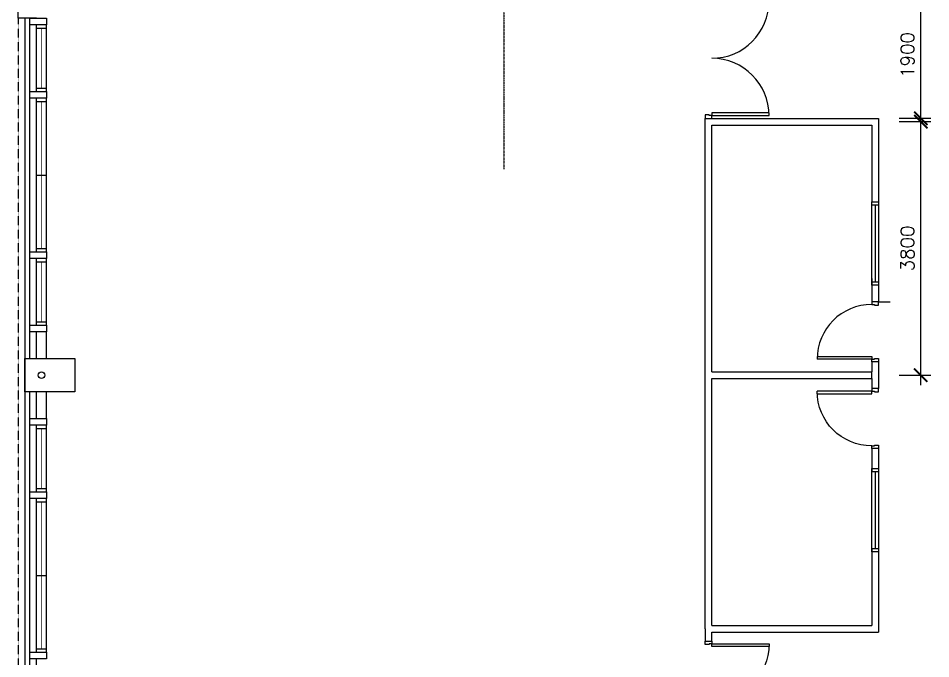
# Model space of a CAD drawing. Header units: feet. Extents: x 1407108 to 2957709, y -1501070 to -681589.
# Drawn here: x 1625110 to 1638795, y -800674 to -791074 of the extents above; entities that cross this region are included whole.
import ezdxf

# ---------------------------------------------------------------- set-up
doc = ezdxf.new("R2010")
doc.units = ezdxf.units.FT
doc.header["$LTSCALE"] = 13
doc.header["$MEASUREMENT"] = 0
doc.linetypes.add('DASHDOT', pattern=[1, 0.5, -0.25, 0, -0.25])
doc.linetypes.add('HIDDEN', pattern=[0.375, 0.25, -0.125])
doc.layers.get('0').update_dxf_attribs({"linetype": 'CONTINUOUS'})
for name, color, linetype in [('AR', 7, 'CONTINUOUS'), ('COL', 3, 'CONTINUOUS'), ('DIM', 7, 'CONTINUOUS'), ('DR', 7, 'CONTINUOUS'), ('LINE', 7, 'CONTINUOUS'), ('partition', 7, 'CONTINUOUS'), ('RWDP', 145, 'CONTINUOUS'), ('stair', 7, 'CONTINUOUS'), ('WALL', 2, 'CONTINUOUS'), ('WIN', 5, 'CONTINUOUS')]:
    doc.layers.add(name, color=color, linetype=linetype)
doc.styles.add('ROMANS', font='romans')
doc.styles.get("Standard").update_dxf_attribs({"font": 'ROMANS.SHX'})
doc.dimstyles.new('STANDARD$0', dxfattribs={"dimscale": 0, "dimtxt": 8, "dimasz": 6, "dimexe": 1, "dimexo": 1, "dimgap": 3, "dimtad": 1, "dimdec": 0, "dimlfac": -1, "dimrnd": 1, "dimzin": 0, "dimdsep": 46, "dimtxsty": 'Standard', "dimcen": 0, "dimclrd": 5, "dimclre": 250, "dimadec": 0, "dimazin": 0, "dimtfac": 1, "dimtdec": 4, "dimtofl": 0, "dimtmove": 0, "dimatfit": 3, "dimfxl": 1, "dimtolj": 1, "dimtzin": 0, "dimarcsym": 0})

# ---------------------------------------------------------------- blocks, each defined once
blk = doc.blocks.new('D1800-A')
at = {"layer": 'DR'}
for p, q in [((0, 0), (100, 0)), ((0, -50), (0, 0)), ((100, 0), (100, -40)), ((60, -50), (0, -50)), ((100, -40), (60, -40)), ((60, -40), (60, -50)), ((100, -40), (960, -40)), ((100, -80), (100, -40)), ((959, -80), (100, -80)), ((60, -1750), (0, -1750)), ((0, -1750), (0, -1800)), ((60, -1760), (60, -1750)), ((100, -1760), (60, -1760)), ((959, -1720), (100, -1720)), ((100, -1720), (100, -1760)), ((100, -1760), (960, -1760)), ((100, -1800), (100, -1760)), ((0, -1800), (100, -1800))]:
    blk.add_line(p, q, dxfattribs=at)
for centre, start, end in [((100, -40), 270.0001, 0), ((100, -1760), 0, 90)]:
    blk.add_arc(centre, 860, start, end, dxfattribs=at)
blk = doc.blocks.new('_ARCHTICK')
at = {"color": 0, "linetype": 'ByBlock', "const_width": 0.15}
blk.add_lwpolyline([(-0.5, -0.5), (0.5, 0.5)], dxfattribs=at)
blk = doc.blocks.new('*D471')
at = {"layer": 'DIM', "color": 7, "linetype": 'Continuous', "lineweight": -2, "transparency": 16777216}
for p, q in [((1638645, -792724), (1638645, -790524)), ((1638321, -790674), (1638795, -790674)), ((1638321, -792574), (1638795, -792574))]:
    blk.add_line(p, q, dxfattribs=at)
at = {"layer": 'DIM', "color": 7, "linetype": 'Continuous', "lineweight": -2, "transparency": 16777216, "xscale": 200, "yscale": 200, "zscale": 200}
for p, rotation in [((1638645, -790674), 90), ((1638645, -792574), 270)]:
    blk.add_blockref('_ARCHTICK', p, dxfattribs=dict(at, rotation=rotation))
at = {"layer": 'DIM', "color": 7, "linetype": 'Continuous', "transparency": 16777216, "insert": (1638445, -791624), "char_height": 200, "attachment_point": 5, "rotation": 90, "style": 'ROMANS'}
blk.add_mtext('\\A1;1900', dxfattribs=at)
blk = doc.blocks.new('d900-1b1')
at = {"layer": 'DR'}
for p, q in [((40, 100), (40, 920)), ((80, 919), (80, 100)), ((0, 0), (0, 100)), ((0, 100), (40, 100)), ((50, 0), (0, 0)), ((80, 100), (40, 100)), ((40, 100), (40, 60)), ((40, 60), (50, 60)), ((50, 60), (50, 0)), ((860, 60), (850, 60)), ((850, 60), (850, 0)), ((850, 0), (900, 0)), ((860, 100), (860, 60)), ((900, 100), (860, 100)), ((900, 0), (900, 100))]:
    blk.add_line(p, q, dxfattribs=at)
blk.add_arc((40, 100), 820, 0, 90, dxfattribs=at)
blk = doc.blocks.new('*D462')
at = {"layer": 'DIM', "color": 7, "linetype": 'Continuous', "lineweight": -2, "transparency": 16777216}
for p, q in [((1638645, -796574), (1638645, -792474)), ((1638321, -792624), (1638795, -792624)), ((1638321, -796424), (1638795, -796424))]:
    blk.add_line(p, q, dxfattribs=at)
at = {"layer": 'DIM', "color": 7, "linetype": 'Continuous', "lineweight": -2, "transparency": 16777216, "xscale": 200, "yscale": 200, "zscale": 200}
for p, rotation in [((1638645, -792624), 90), ((1638645, -796424), 270)]:
    blk.add_blockref('_ARCHTICK', p, dxfattribs=dict(at, rotation=rotation))
at = {"layer": 'DIM', "color": 7, "linetype": 'Continuous', "transparency": 16777216, "insert": (1638445, -794524), "char_height": 200, "attachment_point": 5, "rotation": 90, "style": 'ROMANS'}
blk.add_mtext('\\A1;3800', dxfattribs=at)
blk = doc.blocks.new('FD2')
at = {"layer": 'LINE', "linetype": 'Continuous'}
for points in [[(100, 1200), (100, 1250), (0, 1250), (0, 1200)], [(100, 0), (100, 50), (0, 50), (0, 0)]]:
    blk.add_lwpolyline(points, close=True, dxfattribs=at)
at = {"layer": 'LINE', "color": 5, "linetype": 'Continuous'}
for points in [[(0, 1200), (0, 50)], [(100, 50), (100, 1200)]]:
    blk.add_lwpolyline(points, dxfattribs=at)
at = {"layer": 'LINE', "color": 1, "linetype": 'Continuous'}
blk.add_lwpolyline([(50, 50), (50, 1200)], dxfattribs=at)
blk = doc.blocks.new('FG2')
at = {"layer": 'LINE', "linetype": 'Continuous', "xscale": -1, "rotation": 180}
blk.add_blockref('FD2', (0, 0), dxfattribs=at)

msp = doc.modelspace()

# ---------------------------------------------------------------- linework, layer by layer
at = {"color": 33, "linetype": 'HIDDEN'}
msp.add_line((1625110.2, -791074.1), (1625110.2, -837750.1), dxfattribs=at)
at = {"color": 9}
for p, q in [((1625285.2, -796174.1), (1625285.2, -791074.1)), ((1625285.2, -802174.1), (1625285.2, -796674.1))]:
    msp.add_line(p, q, dxfattribs=at)
at = {"layer": 'AR', "color": 4, "linetype": 'DASHDOT'}
msp.add_line((1632391.5, -781943.4), (1632391.5, -793334.6), dxfattribs=at)
at = {"layer": 'COL'}
msp.add_lwpolyline([(1625960.2, -796174.1), (1625960.2, -796674.1), (1625210.2, -796674.1), (1625210.2, -796174.1)], close=True, dxfattribs=at)
at = {"layer": 'LINE', "color": 8, "linetype": 'Continuous'}
msp.add_line((1625210.2, -791074.1), (1625210.2, -837774.1), dxfattribs=at)
at = {"layer": 'LINE', "linetype": 'Continuous'}
msp.add_line((1638010.2, -795324.1), (1638185.8, -795324.1), dxfattribs=at)
at = {"layer": 'partition'}
for p, q in [((1635410.2, -796374.1), (1635410.2, -792574.1)), ((1635510.2, -792574.1), (1638010.2, -792574.1)), ((1635510.2, -792574.1), (1638010.2, -792574.1)), ((1635510.2, -792674.1), (1637910.2, -792674.1)), ((1635510.2, -796374.1), (1635510.2, -792674.1)), ((1635410.2, -800224.1), (1635410.2, -796374.1)), ((1635510.2, -796374.1), (1637910.2, -796374.1)), ((1635510.2, -800174.1), (1635510.2, -796474.1)), ((1635510.2, -796474.1), (1637910.2, -796474.1)), ((1635410.2, -800224.1), (1635410.2, -800411.6)), ((1635510.2, -800174.1), (1637910.2, -800174.1)), ((1635510.2, -800411.6), (1635510.2, -800274.1)), ((1635510.2, -800274.1), (1638010.2, -800274.1))]:
    msp.add_line(p, q, dxfattribs=at)
at = {"layer": 'partition', "linetype": 'Continuous'}
msp.add_lwpolyline([(1637910.2, -796474.1), (1637910.2, -796374.1)], dxfattribs=at)
at = {"layer": 'RWDP', "color": 142}
msp.add_circle((1625460.2, -796424.1), 50, dxfattribs=at)
at = {"layer": 'stair'}
for p, q in [((1638010.2, -792574.1), (1638010.2, -793824.1)), ((1637910.2, -792674.1), (1637910.2, -793824.1)), ((1637910.2, -794974.1), (1637910.2, -795324.1)), ((1638010.2, -794974.1), (1638010.2, -795324.1)), ((1637910.2, -796224.1), (1637910.2, -796374.1)), ((1638010.2, -796224.1), (1638010.2, -796624.1)), ((1637910.2, -796474.1), (1637910.2, -796624.1)), ((1637910.2, -797524.1), (1637910.2, -797874.1)), ((1638010.2, -797524.1), (1638010.2, -797874.1)), ((1637910.2, -799024.1), (1637910.2, -800174.1)), ((1638010.2, -799024.1), (1638010.2, -800274.1))]:
    msp.add_line(p, q, dxfattribs=at)
at = {"layer": 'WALL'}
for p, q in [((1625110.2, -791074.1), (1625110.2, -790074.1)), ((1625385.2, -791074.1), (1625110.2, -791074.1)), ((1625385.2, -796174.1), (1625385.2, -795774.1)), ((1625535.2, -796174.1), (1625535.2, -795774.1)), ((1625385.2, -797074.1), (1625385.2, -796674.1)), ((1625535.2, -797074.1), (1625535.2, -796674.1))]:
    msp.add_line(p, q, dxfattribs=at)
for points in [[(1625285.2, -791074.1), (1625535.2, -791074.1), (1625535.2, -791174.1), (1625285.2, -791174.1)], [(1625285.2, -792174.1), (1625535.2, -792174.1), (1625535.2, -792274.1), (1625285.2, -792274.1)], [(1625285.2, -794574.1), (1625535.2, -794574.1), (1625535.2, -794674.1), (1625285.2, -794674.1)], [(1625285.2, -795674.1), (1625535.2, -795674.1), (1625535.2, -795774.1), (1625285.2, -795774.1)], [(1625285.2, -797074.1), (1625535.2, -797074.1), (1625535.2, -797174.1), (1625285.2, -797174.1)], [(1625285.2, -798174.1), (1625535.2, -798174.1), (1625535.2, -798274.1), (1625285.2, -798274.1)], [(1625285.2, -800574.1), (1625535.2, -800574.1), (1625535.2, -800674.1), (1625285.2, -800674.1)]]:
    msp.add_lwpolyline(points, close=True, dxfattribs=at)
at = {"layer": 'WIN'}
for p, q in [((1625385.2, -792174.1), (1625385.2, -791174.1)), ((1625385.2, -791224.1), (1625535.2, -791224.1)), ((1625535.2, -792174.1), (1625535.2, -791174.1)), ((1625385.2, -792124.1), (1625535.2, -792124.1)), ((1625385.2, -794574.1), (1625385.2, -792274.1)), ((1625385.2, -792324.1), (1625535.2, -792324.1)), ((1625535.2, -794574.1), (1625535.2, -792274.1)), ((1625385.2, -793424.1), (1625535.2, -793424.1)), ((1625385.2, -794524.1), (1625535.2, -794524.1)), ((1625385.2, -795674.1), (1625385.2, -794674.1)), ((1625385.2, -794724.1), (1625535.2, -794724.1)), ((1625535.2, -795674.1), (1625535.2, -794674.1)), ((1625385.2, -795624.1), (1625535.2, -795624.1)), ((1625385.2, -798174.1), (1625385.2, -797174.1)), ((1625385.2, -797224.1), (1625535.2, -797224.1)), ((1625535.2, -798174.1), (1625535.2, -797174.1)), ((1625385.2, -798124.1), (1625535.2, -798124.1)), ((1625385.2, -800574.1), (1625385.2, -798274.1)), ((1625385.2, -798324.1), (1625535.2, -798324.1)), ((1625535.2, -800574.1), (1625535.2, -798274.1)), ((1625385.2, -799424.1), (1625535.2, -799424.1)), ((1625385.2, -800524.1), (1625535.2, -800524.1)), ((1625385.2, -801674.1), (1625385.2, -800674.1))]:
    msp.add_line(p, q, dxfattribs=at)
at = {"layer": 'WIN', "const_width": 10, "flags": 128}
for points in [[(1625460.2, -792124.1), (1625460.2, -791224.1)], [(1625460.2, -794524.1), (1625460.2, -792324.1)], [(1625460.2, -794724.1), (1625460.2, -795624.1)], [(1625460.2, -798124.1), (1625460.2, -797224.1)], [(1625460.2, -800524.1), (1625460.2, -798324.1)]]:
    msp.add_lwpolyline(points, dxfattribs=at)

# ---------------------------------------------------------------- block references
at = {"layer": 'DR', "rotation": 89.99999997331958}
msp.add_blockref('d900-1b1', (1638010.2, -796224.1), dxfattribs=at)
at = {"layer": 'DR', "xscale": -1, "rotation": 90.00000002668041}
msp.add_blockref('d900-1b1', (1638010.2, -796624.1), dxfattribs=at)
at = {"layer": 'LINE', "linetype": 'Continuous'}
for p in [(1637910.2, -793824.1), (1637910.2, -797824.1)]:
    msp.add_blockref('FG2', p, dxfattribs=at)
at = {"layer": 'stair'}
msp.add_blockref('D1800-A', (1635410.2, -790774.1), dxfattribs=at)
at = {"layer": 'stair', "xscale": -1, "rotation": 180}
msp.add_blockref('D1800-A', (1635410.2, -802211.6), dxfattribs=at)

# ---------------------------------------------------------------- dimensions: what is measured, and where the dimension line sits
at = {"layer": 'DIM', "linetype": 'Continuous'}
for base, p1, p2, picture, middle in [((1638645, -790674.1), (1638170.8, -792574.1), (1638170.8, -790674.1), '*D471', (1638445, -791624.1)), ((1638645, -792624.1), (1638170.8, -796424.1), (1638170.8, -792624.1), '*D462', (1638445, -794524.1))]:
    dim = msp.add_linear_dim(base=base, p1=p1, p2=p2, angle=90, dimstyle='STANDARD$0', override={"dimscale": 100, "dimtxt": 2, "dimasz": 2, "dimexe": 1.5, "dimexo": 1.5, "dimgap": 1, "dimtxsty": 'ROMANS', "dimblk": 'ARCHTICK', "dimdle": 1.5, "dimclrd": 7, "dimclre": 7, "dimclrt": 7, "dimtdec": 0, "dimtmove": 2}, dxfattribs=at)
    dim.commit()
    dim.dimension.update_dxf_attribs({"geometry": picture, "text_midpoint": middle})

doc.saveas('drawing.dxf')
